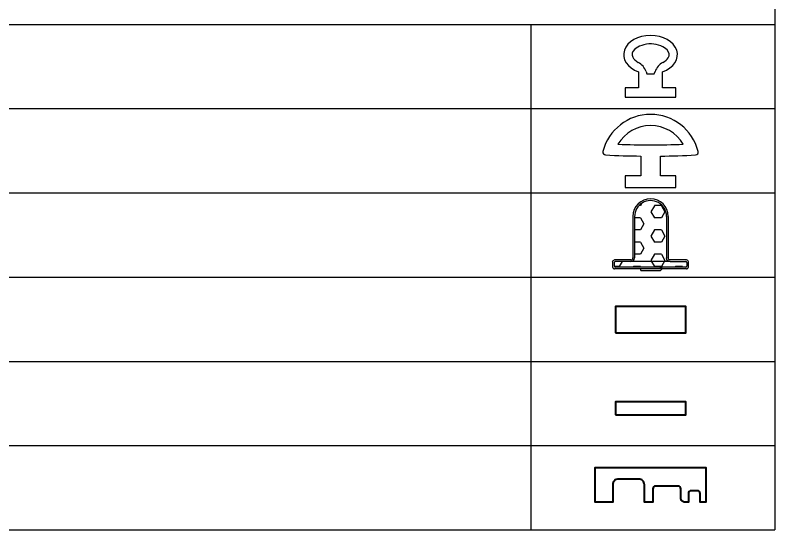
# Model space of a CAD drawing. Extents: x -23 to 190, y -172 to 85.
# Drawn here: x 38.049 to 40.754, y 34.959 to 36.792 of the extents above; entities that cross this region are included whole.
import ezdxf

# ---------------------------------------------------------------- set-up
doc = ezdxf.new("R2010")
doc.units = 0
doc.header["$MEASUREMENT"] = 0
doc.layers.get('0').update_dxf_attribs({"linetype": 'CONTINUOUS'})
for name, color, linetype in [('DIM', 7, 'CONTINUOUS'), ('GEOMETRY', 1, 'CONTINUOUS'), ('PROFILE NUMBER', 150, 'CONTINUOUS'), ('TEXT', 7, 'CONTINUOUS')]:
    doc.layers.add(name, color=color, linetype=linetype)

# ---------------------------------------------------------------- blocks, each defined once
blk = doc.blocks.new('*U95')
h = blk.add_hatch()
h.set_pattern_fill('HEX', scale=0.2)
h.paths.add_polyline_path([(-11.9507, 24.3495), (-11.9507, 24.3417, -1.000794), (-12.0647, 24.3404), (-12.0647, 24.4884, 0.414214), (-12.0777, 24.5014), (-11.9377, 24.5014, 0.414214), (-11.9507, 24.4884)])
h.paths.add_polyline_path([(-11.8787, 24.5049, -0.414214), (-11.8822, 24.5014), (-12.0777, 24.5014), (-12.1332, 24.5014, -0.414214), (-12.1367, 24.5049), (-12.1367, 24.5179, -0.414214), (-12.1332, 24.5214), (-11.8822, 24.5214, -0.414214), (-11.8787, 24.5179)])
for p, q in [((-12.0427, 24.5334), (-12.0487, 24.5274)), ((-11.9727, 24.5334), (-12.0427, 24.5334)), ((-11.9727, 24.5334), (-11.9727, 24.5274)), ((-12.1427, 24.5204), (-12.1427, 24.5024)), ((-12.1367, 24.5049), (-12.1367, 24.5179)), ((-12.1357, 24.5274), (-12.0487, 24.5274)), ((-12.1332, 24.5214), (-11.8822, 24.5214)), ((-12.0427, 24.5274), (-12.0487, 24.5214)), ((-12.0427, 24.5274), (-11.8797, 24.5274)), ((-12.0427, 24.5274), (-12.0427, 24.5214)), ((-11.8787, 24.5179), (-11.8787, 24.5049)), ((-11.8727, 24.5024), (-11.8727, 24.5204)), ((-12.1357, 24.4954), (-12.0777, 24.4954)), ((-12.0777, 24.5014), (-12.1332, 24.5014)), ((-12.0777, 24.5014), (-11.8822, 24.5014)), ((-12.0707, 24.3404), (-12.0707, 24.4884)), ((-12.0647, 24.3404), (-12.0647, 24.4884)), ((-11.9507, 24.3495), (-11.9507, 24.4884)), ((-11.9447, 24.3404), (-11.9447, 24.4884)), ((-11.9377, 24.4954), (-11.8797, 24.4954)), ((-11.9507, 24.3416), (-11.9507, 24.3495))]:
    blk.add_line(p, q)
for centre, radius, start, end in [((-12.1357, 24.5204), 0.007, 90, 180), ((-12.1332, 24.5179), 0.0035, 90, 180), ((-12.1332, 24.5049), 0.0035, 180, 270), ((-11.8822, 24.5179), 0.0035, 0, 90), ((-11.8797, 24.5204), 0.007, 0, 90), ((-12.1357, 24.5024), 0.007, 180, 270), ((-11.9377, 24.4884), 0.013, 90, 180), ((-11.9377, 24.4884), 0.007, 89.9999, 180), ((-12.0077, 24.3404), 0.063, 180, 0), ((-12.0077, 24.341), 0.057, 180.6221, 0.6221)]:
    blk.add_arc(centre, radius, start, end)
at = {"extrusion": (0, 0, -1)}
for centre, radius, start, end in [((11.8822, 24.5049), 0.0035, 180, 270), ((12.0777, 24.4884), 0.013, 89.9999, 180), ((12.0777, 24.4884), 0.007, 90, 180), ((11.8797, 24.5024), 0.007, 180, 270)]:
    blk.add_arc(centre, radius, start, end, dxfattribs=at)
blk = doc.blocks.new('25031')
at = {"layer": 'GEOMETRY', "color": 5}
for p, q in [((-0.035, 0.112), (-0.035, 0.042)), ((0.035, 0.042), (0.035, 0.112)), ((-0.035, 0.042), (-0.09, 0.042)), ((-0.09, 0.042), (-0.09, 0)), ((0.09, 0.042), (0.035, 0.042)), ((0.09, 0), (0.09, 0.042)), ((-0.09, 0), (0.09, 0))]:
    blk.add_line(p, q, dxfattribs=at)
for centre, radius, start, end in [((0, 0.0856), 0.1748, 14.1622, 165.8685), ((0, 0.0856), 0.1348, 30.4808, 149.5259), ((0.0002, 3.2904), 3.1386, 267.8759, 269.9963), ((0.005, 3.0562), 2.9044, 269.9005, 272.1922), ((-0.1598, 0.1258), 0.01, 165.8685, 267.1063), ((0.0002, 3.2904), 3.1786, 267.1063, 269.3654), ((0.005, 3.0562), 2.9444, 270.5829, 273.0223), ((0.1598, 0.1259), 0.01, 273.0223, 14.1622)]:
    blk.add_arc(centre, radius, start, end, dxfattribs=at)
blk = doc.blocks.new('*U144')
at = {"layer": 'PROFILE NUMBER', "color": 5}
for p, q in [((-0.0161, 0.0916), (-0.013, 0.083)), ((-0.013, 0.083), (0.013, 0.083)), ((0.013, 0.083), (0.0161, 0.0915))]:
    blk.add_line(p, q, dxfattribs=at)
blk.add_lwpolyline([(-0.0427, 0.0907), (-0.0427, 0.0335), (-0.09, 0.0335), (-0.09, 0), (0.09, 0), (0.09, 0.0335), (0.0427, 0.0335), (0.0427, 0.0907)], dxfattribs=at)
for centre, start, end in [((-0.0725, 0.0712), 19.8289, 61.175), ((0.0725, 0.0712), 118.7633, 160.1945)]:
    blk.add_arc(centre, 0.06, start, end, dxfattribs=at)
blk.add_ellipse((0, 0.1517), major_axis=(-0.0958, 0), ratio=0.712114, start_param=2.033109, end_param=7.391692, dxfattribs=at)
blk.add_open_spline([(0.0437, 0.1238), (0.0526, 0.1287), (0.0589, 0.1347), (0.0685, 0.1503), (0.0681, 0.1574), (0.0493, 0.1788), (0.027, 0.1893), (-0.0212, 0.1906), (-0.0451, 0.1815), (-0.0674, 0.16), (-0.0684, 0.1523), (-0.0607, 0.1366), (-0.0538, 0.1294), (-0.0436, 0.1238)], degree=3, knots=[2.2211, 2.2211, 2.2211, 2.2211, 2.727733, 2.727733, 3.7005, 3.7005, 4.673268, 4.673268, 5.646035, 5.646035, 6.618803, 6.618803, 7.203997, 7.203997, 7.203997, 7.203997], dxfattribs=at)

msp = doc.modelspace()

# ---------------------------------------------------------------- linework, layer by layer
at = {"layer": 'DIM'}
for p, q in [((40.7537, 45.5728), (40.7537, 34.9588)), ((34.2024, 36.7588), (40.7537, 36.7588)), ((39.8844, 36.7588), (39.8844, 34.9588)), ((34.2024, 36.4588), (40.7537, 36.4588)), ((34.2024, 36.1588), (40.7537, 36.1588)), ((34.2024, 35.8588), (40.7537, 35.8588)), ((34.2024, 35.5588), (40.7537, 35.5588)), ((34.2024, 35.2588), (40.7537, 35.2588)), ((34.2024, 34.9588), (40.7537, 34.9588))]:
    msp.add_line(p, q, dxfattribs=at)
at = {"layer": 'DIM', "color": 5, "lineweight": 40}
for points in [[(40.1863, 35.6606), (40.4363, 35.6606), (40.4363, 35.7544), (40.1863, 35.7544)], [(40.1863, 35.3678), (40.4363, 35.3678), (40.4363, 35.4147), (40.1863, 35.4147)]]:
    msp.add_lwpolyline(points, close=True, dxfattribs=at)
msp.add_lwpolyline([(40.4189, 35.0723), (40.4189, 35.1049, 0.414214), (40.4089, 35.1148), (40.3293, 35.1148, 0.414214), (40.3193, 35.1049), (40.3193, 35.0567), (40.2894, 35.0567), (40.2894, 35.1192, 0.414214), (40.2688, 35.1397), (40.1971, 35.1397, 0.414214), (40.1765, 35.1192), (40.1765, 35.0567), (40.1141, 35.0567), (40.1141, 35.1812), (40.5085, 35.1812), (40.5085, 35.0567), (40.4876, 35.0567), (40.4876, 35.0883, 0.414214), (40.4777, 35.0982), (40.4561, 35.0982, 0.414214), (40.4461, 35.0883), (40.4461, 35.0567), (40.4345, 35.0567, -0.414214)], format="xyb", close=True, dxfattribs=at)

# ---------------------------------------------------------------- block references
at = {"color": 7, "rotation": 180}
msp.add_blockref('*U95', (28.3036, 60.4155), dxfattribs=at)
at = {"layer": 'TEXT'}
for name, p in [('*U144', (40.3113, 36.4997)), ('25031', (40.3113, 36.178))]:
    msp.add_blockref(name, p, dxfattribs=at)

doc.saveas('drawing.dxf')
